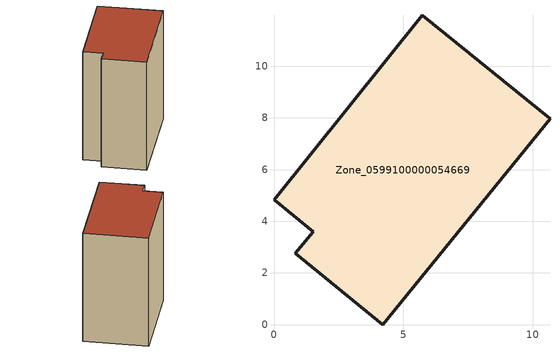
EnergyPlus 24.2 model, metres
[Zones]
Zone_0599100000054669
 floor ground (C_G): 0.82,2.76 1.51,3.6 0,4.82 5.74,11.96 10.67,7.96 4.2,0 z0
 wall outside (C_F): 1.51,3.6 0.82,2.76 4.2,0 10.67,7.96 5.74,11.96 0,4.82 1.51,3.6 z0:11.71
 roof outside (C_R): 5.74,11.96 0,4.82 1.51,3.6 0.82,2.76 4.2,0 10.67,7.96 z11.71
[BUILDING]
Pand.0599100000054669: North Axis=0; Terrain=City; Loads Convergence Tolerance Value=0.04; Temperature Convergence Tolerance Value=0.4; Solar Distribution=FullExterior; Maximum Number of Warmup Days=25; Minimum Number of Warmup Days=1
[Site:Location]
Rotterdam.The.Hague.AP_ZH_NLD Design_Conditions: Latitude=51.96; Longitude=4.45; Time Zone=1; Elevation=-4.5
[SITE:GROUNDTEMPERATURE:BUILDINGSURFACE]
18, 18, 18, 18, 18, 18, 18, 18, 18, 18, 18, 18
[MATERIAL] Thermal Absorptance=0.9; Solar Absorptance=0.7; Visible Absorptance=0.7
Name | Roughness | Thickness | Conductivity | Density | Specific Heat
G.TI.1946 | MediumSmooth | 0.15 | 1 | 540 | 1210
F.TI.1946 | Rough | 0.3 | 0.857143 | 1920 | 840
R.TI.1946 | MediumRough | 0.2 | 0.1 | 1500 | 1000
[CONSTRUCTION]
C_G: G.TI.1946
C_F: F.TI.1946
C_R: R.TI.1946
[ZONE]
Zone_0599100000054669: Type=1; Multiplier=1; Ceiling Height=Autocalculate; Volume=Autocalculate; Floor Area=autocalculate; Part of Total Floor Area=Yes
[ZONEINFILTRATION:DESIGNFLOWRATE]
Infil_Zone_0599100000054669: Zone or ZoneList or Space or SpaceList=Zone_0599100000054669; Schedule=AlwaysOn; Design Flow Rate Calculation Method=Flow/Area; Flow Rate per Floor Area=0.003; Constant Term Coefficient=1; Temperature Term Coefficient=0; Velocity Term Coefficient=0; Velocity Squared Term Coefficient=0
[HVACTEMPLATE:ZONE:IDEALLOADSAIRSYSTEM]
Zone_0599100000054669: Maximum Heating Supply Air Temperature=50; Minimum Cooling Supply Air Temperature=13; Maximum Heating Supply Air Humidity Ratio=0.0156; Minimum Cooling Supply Air Humidity Ratio=0.0077; Heating Limit=NoLimit; Cooling Limit=NoLimit; Dehumidification Control Type=ConstantSensibleHeatRatio; Cooling Sensible Heat Ratio=0.7; Dehumidification Setpoint=60; Humidification Control Type=None; Humidification Setpoint=30; Outdoor Air Method=None; Outdoor Air Flow Rate per Person=0.00944; Outdoor Air Flow Rate per Zone Floor Area=0; Outdoor Air Flow Rate per Zone=0; Demand Controlled Ventilation Type=None; Outdoor Air Economizer Type=NoEconomizer; Heat Recovery Type=None; Sensible Heat Recovery Effectiveness=0.7; Latent Heat Recovery Effectiveness=0.65
[ZONECONTROL:THERMOSTAT]
ThermostatControl_Zone_0599100000054669: Zone or ZoneList=Zone_0599100000054669; Control Type Schedule=DualSetpointControlType; Control 1=Thermostat_Zone_0599100000054669; Temperature Difference Between Cutout And Setpoint=0
[THERMOSTATSETPOINT:DUALSETPOINT]
Thermostat_Zone_0599100000054669: Heating Setpoint Temperature Schedule=HeatingSetpoint_Zone_0599100000054669; Cooling Setpoint Temperature Schedule=CoolingSetpoint_Zone_0599100000054669
[SCHEDULE:COMPACT]
HeatingSetpoint_Zone_0599100000054669: Through: 12/31, For: AllDays, Until: 24:00, 21
CoolingSetpoint_Zone_0599100000054669: Through: 12/31, For: AllDays, Until: 24:00, 24
DualSetpointControlType: Through: 12/31, For: AllDays, Until: 24:00, 4
AlwaysOn: Through: 12/31, For: AllDays, Until: 24:00, 1
